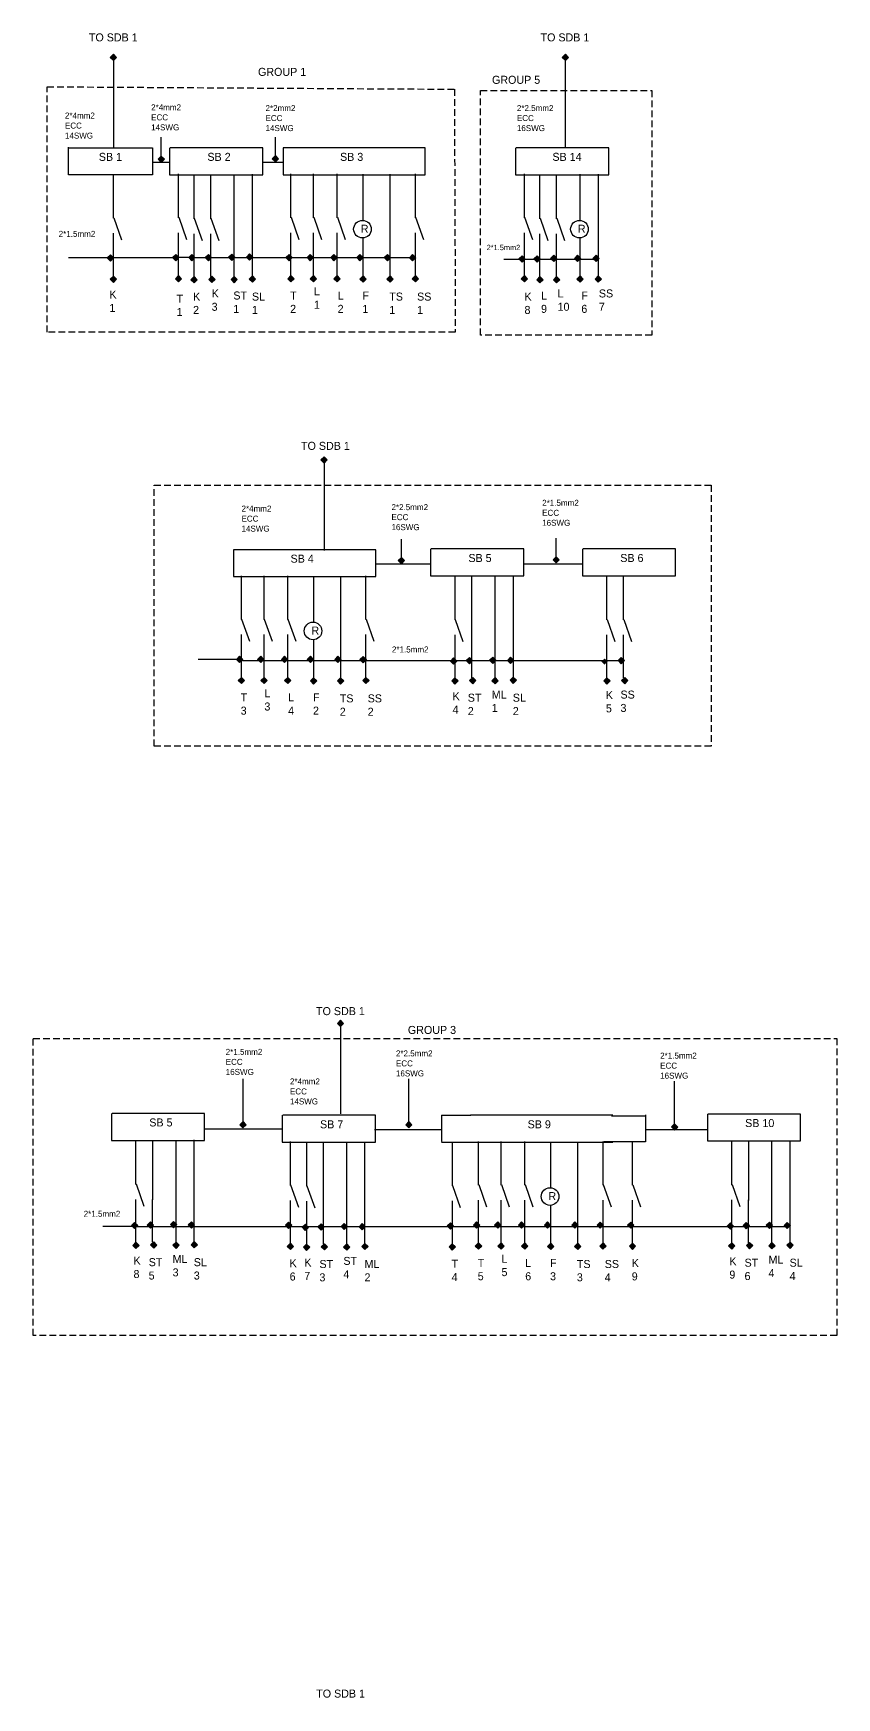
# Model space of a CAD drawing. Header units: inches. Extents: x 6 to 168, y -481 to 43.
# Drawn here: x 21.1 to 141.6, y -206.2 to 43.4 of the extents above; entities that cross this region are included whole.
import ezdxf

# ---------------------------------------------------------------- set-up
doc = ezdxf.new("R2010")
doc.units = ezdxf.units.IN
doc.header["$MEASUREMENT"] = 0
doc.linetypes.add('DASHEDX2', pattern=[1.5, 1, -0.5])

msp = doc.modelspace()

# ---------------------------------------------------------------- hatches: boundary and pattern name
for points in [[(33.61, 39.76), (33.14, 40.23), (32.66, 39.76), (33.14, 39.29)], [(101.36, 39.76), (100.89, 40.23), (100.41, 39.76), (100.89, 39.29)], [(39.83, 24.48), (40.3, 24.01), (40.77, 24.48), (40.3, 24.96)], [(56.94, 24.57), (57.41, 24.1), (57.88, 24.57), (57.41, 25.04)], [(32.68, 9.22), (33.15, 9.7), (32.68, 10.17), (32.21, 9.7)], [(42.48, 9.27), (42.95, 9.74), (42.48, 10.21), (42, 9.74)], [(44.42, 9.74), (44.89, 9.27), (45.36, 9.74), (44.89, 10.21)], [(46.91, 9.74), (47.39, 9.27), (47.86, 9.74), (47.39, 10.21)], [(50.4, 9.8), (50.87, 9.33), (51.35, 9.8), (50.88, 10.27)], [(53.08, 9.82), (53.55, 9.35), (54.02, 9.82), (53.55, 10.3)], [(58.99, 9.74), (59.46, 9.27), (59.94, 9.74), (59.47, 10.21)], [(62.16, 9.74), (62.63, 9.27), (63.1, 9.74), (62.63, 10.21)], [(65.72, 9.74), (66.19, 9.27), (66.66, 9.74), (66.19, 10.22)], [(69.61, 9.74), (70.09, 9.27), (70.56, 9.74), (70.09, 10.21)], [(73.73, 9.74), (74.21, 9.27), (74.68, 9.74), (74.21, 10.21)], [(77.51, 9.72), (77.98, 9.25), (78.46, 9.72), (77.99, 10.19)], [(93.93, 9.54), (94.4, 9.06), (94.87, 9.53), (94.4, 10.01)], [(96.17, 9.55), (96.64, 9.08), (97.11, 9.55), (96.64, 10.03)], [(98.66, 9.62), (99.14, 9.14), (99.61, 9.61), (99.14, 10.09)], [(102.25, 9.62), (102.72, 9.14), (103.19, 9.61), (102.72, 10.09)], [(105.01, 9.62), (105.48, 9.14), (105.95, 9.61), (105.48, 10.09)], [(32.67, 6.5), (33.14, 6.02), (33.62, 6.5), (33.14, 6.97)], [(42.42, 6.58), (42.89, 6.11), (43.36, 6.58), (42.89, 7.05)], [(44.75, 6.41), (45.22, 5.94), (45.7, 6.41), (45.23, 6.89)], [(47.42, 6.48), (47.89, 6), (48.37, 6.47), (47.89, 6.95)], [(50.77, 6.44), (51.24, 5.97), (51.71, 6.44), (51.24, 6.91)], [(53.49, 6.52), (53.97, 6.05), (54.44, 6.52), (53.97, 7)], [(59.26, 6.58), (59.74, 6.11), (60.21, 6.58), (59.74, 7.05)], [(62.65, 6.58), (63.12, 6.11), (63.6, 6.58), (63.12, 7.05)], [(66.2, 6.58), (66.67, 6.11), (67.15, 6.58), (66.67, 7.05)], [(70.09, 6.52), (70.56, 6.05), (71.04, 6.52), (70.57, 7)], [(74.14, 6.52), (74.61, 6.05), (75.08, 6.52), (74.61, 7)], [(77.93, 6.58), (78.4, 6.11), (78.87, 6.58), (78.4, 7.05)], [(94.27, 6.58), (94.74, 6.11), (95.22, 6.58), (94.74, 7.05)], [(96.6, 6.41), (97.07, 5.94), (97.55, 6.41), (97.08, 6.89)], [(99.1, 6.41), (99.57, 5.94), (100.05, 6.41), (99.58, 6.89)], [(102.63, 6.52), (103.1, 6.05), (103.57, 6.52), (103.1, 7)], [(105.34, 6.52), (105.82, 6.05), (106.29, 6.52), (105.82, 7)], [(65.19, -20.6), (64.72, -20.12), (64.25, -20.6), (64.72, -21.07)], [(75.82, -35.68), (76.3, -36.15), (76.77, -35.68), (76.3, -35.21)], [(99.04, -35.57), (99.51, -36.04), (99.98, -35.57), (99.51, -35.1)], [(51.58, -50.5), (52.05, -50.97), (52.53, -50.5), (52.05, -50.03)], [(54.75, -50.5), (55.22, -50.97), (55.69, -50.5), (55.22, -50.03)], [(58.31, -50.5), (58.78, -50.97), (59.25, -50.5), (58.78, -50.02)], [(62.2, -50.5), (62.67, -50.97), (63.15, -50.5), (62.67, -50.03)], [(66.32, -50.5), (66.8, -50.97), (67.27, -50.5), (66.8, -50.03)], [(70.1, -50.52), (70.57, -50.99), (71.05, -50.52), (70.57, -50.05)], [(83.67, -50.74), (84.14, -51.21), (84.61, -50.74), (84.14, -50.27)], [(86.03, -50.67), (86.5, -51.15), (86.98, -50.67), (86.5, -50.2)], [(89.52, -50.61), (89.99, -51.09), (90.46, -50.61), (89.99, -50.14)], [(92.19, -50.66), (92.67, -51.13), (93.14, -50.66), (92.67, -50.18)], [(106.3, -50.81), (106.77, -51.28), (107.25, -50.81), (106.78, -50.34)], [(108.8, -50.67), (109.27, -51.15), (109.75, -50.67), (109.27, -50.2)], [(51.85, -53.66), (52.33, -54.13), (52.8, -53.66), (52.33, -53.19)], [(55.24, -53.66), (55.71, -54.13), (56.18, -53.66), (55.71, -53.19)], [(58.79, -53.66), (59.26, -54.13), (59.74, -53.66), (59.26, -53.19)], [(62.68, -53.72), (63.15, -54.19), (63.63, -53.72), (63.15, -53.24)], [(66.73, -53.72), (67.2, -54.19), (67.67, -53.72), (67.2, -53.24)], [(70.52, -53.66), (70.99, -54.13), (71.46, -53.66), (70.99, -53.19)], [(83.87, -53.73), (84.34, -54.2), (84.81, -53.73), (84.34, -53.25)], [(86.54, -53.66), (87.01, -54.14), (87.48, -53.67), (87.01, -53.19)], [(89.88, -53.7), (90.36, -54.17), (90.83, -53.7), (90.36, -53.23)], [(92.61, -53.62), (93.08, -54.09), (93.56, -53.62), (93.08, -53.14)], [(106.64, -53.73), (107.11, -54.2), (107.58, -53.73), (107.11, -53.25)], [(109.31, -53.66), (109.78, -54.14), (110.25, -53.67), (109.78, -53.19)], [(67.65, -105.08), (67.18, -104.61), (66.71, -105.08), (67.18, -105.55)], [(52.09, -120.26), (52.56, -120.74), (53.04, -120.27), (52.57, -119.79)], [(76.95, -120.26), (77.42, -120.74), (77.89, -120.27), (77.42, -119.79)], [(116.78, -120.6), (117.26, -121.08), (117.73, -120.61), (117.26, -120.13)], [(35.83, -135.37), (36.3, -135.84), (36.78, -135.37), (36.3, -134.9)], [(38.19, -135.3), (38.67, -135.78), (39.14, -135.3), (38.67, -134.83)], [(41.68, -135.24), (42.15, -135.72), (42.63, -135.24), (42.15, -134.77)], [(44.36, -135.29), (44.83, -135.76), (45.3, -135.29), (44.83, -134.81)], [(58.91, -135.34), (59.38, -135.81), (59.86, -135.34), (59.38, -134.86)], [(61.43, -135.64), (61.9, -136.12), (62.38, -135.65), (61.91, -135.17)], [(63.79, -135.58), (64.27, -136.05), (64.74, -135.58), (64.27, -135.1)], [(67.28, -135.52), (67.75, -135.99), (68.23, -135.52), (67.75, -135.05)], [(69.96, -135.56), (70.43, -136.03), (70.9, -135.56), (70.43, -135.09)], [(83.19, -135.42), (83.67, -135.9), (84.14, -135.42), (83.67, -134.95)], [(87.12, -135.3), (87.59, -135.77), (88.06, -135.3), (87.59, -134.83)], [(90.28, -135.3), (90.75, -135.77), (91.23, -135.3), (90.76, -134.83)], [(93.84, -135.3), (94.32, -135.77), (94.79, -135.3), (94.32, -134.82)], [(97.74, -135.3), (98.21, -135.77), (98.68, -135.3), (98.21, -134.83)], [(101.86, -135.3), (102.33, -135.77), (102.81, -135.3), (102.33, -134.83)], [(105.64, -135.32), (106.11, -135.79), (106.58, -135.32), (106.11, -134.85)], [(110.2, -135.32), (110.68, -135.79), (111.15, -135.32), (110.68, -134.85)], [(125.16, -135.45), (125.63, -135.93), (126.1, -135.45), (125.63, -134.98)], [(127.52, -135.39), (127.99, -135.86), (128.47, -135.39), (127.99, -134.91)], [(131.01, -135.33), (131.48, -135.8), (131.95, -135.33), (131.48, -134.85)], [(133.68, -135.37), (134.16, -135.84), (134.63, -135.37), (134.16, -134.9)], [(36.03, -138.36), (36.5, -138.83), (36.98, -138.36), (36.5, -137.88)], [(38.7, -138.29), (39.17, -138.77), (39.65, -138.3), (39.17, -137.82)], [(42.05, -138.33), (42.52, -138.8), (42.99, -138.33), (42.52, -137.86)], [(44.77, -138.25), (45.25, -138.72), (45.72, -138.25), (45.25, -137.77)], [(59.18, -138.5), (59.66, -138.97), (60.13, -138.5), (59.66, -138.03)], [(61.63, -138.63), (62.1, -139.1), (62.58, -138.63), (62.1, -138.16)], [(64.3, -138.57), (64.77, -139.04), (65.25, -138.57), (64.77, -138.1)], [(67.65, -138.6), (68.12, -139.08), (68.59, -138.6), (68.12, -138.13)], [(70.37, -138.52), (70.85, -138.99), (71.32, -138.52), (70.85, -138.05)], [(83.47, -138.58), (83.94, -139.06), (84.41, -138.58), (83.94, -138.11)], [(87.39, -138.46), (87.86, -138.93), (88.34, -138.46), (87.86, -137.99)], [(90.78, -138.46), (91.25, -138.93), (91.72, -138.46), (91.25, -137.99)], [(94.33, -138.46), (94.8, -138.93), (95.27, -138.46), (94.8, -137.99)], [(98.22, -138.52), (98.69, -138.99), (99.16, -138.52), (98.69, -138.04)], [(102.26, -138.52), (102.74, -138.99), (103.21, -138.52), (102.74, -138.04)], [(106.05, -138.46), (106.52, -138.93), (107, -138.46), (106.53, -137.99)], [(110.48, -138.48), (110.95, -138.95), (111.42, -138.48), (110.95, -138.01)], [(125.36, -138.44), (125.83, -138.91), (126.3, -138.44), (125.83, -137.97)], [(128.03, -138.38), (128.5, -138.85), (128.97, -138.38), (128.5, -137.9)], [(131.38, -138.41), (131.85, -138.89), (132.32, -138.41), (131.85, -137.94)], [(134.1, -138.33), (134.57, -138.8), (135.05, -138.33), (134.57, -137.86)]]:
    msp.add_hatch(color=0).paths.add_polyline_path(points)

# ---------------------------------------------------------------- linework, layer by layer
for p, q in [((33.13, 39.29), (33.13, 26.19)), ((100.88, 39.29), (100.88, 26.19)), ((40.31, 24.96), (40.31, 27.8)), ((57.42, 25.04), (57.42, 27.8)), ((26.32, 26.19), (38.99, 26.19)), ((26.41, 22.16), (26.41, 26.29)), ((38.99, 26.19), (38.99, 22.16)), ((41.56, 26.19), (41.56, 22.16)), ((55.53, 26.19), (41.66, 26.19)), ((55.53, 22.16), (55.53, 26.19)), ((58.56, 26.19), (58.56, 22.16)), ((79.87, 26.19), (58.56, 26.19)), ((79.87, 22.16), (79.87, 26.19)), ((93.42, 26.19), (93.42, 22.16)), ((107.38, 26.19), (93.51, 26.19)), ((107.38, 22.16), (107.38, 26.19)), ((39.05, 24.03), (41.56, 24.03)), ((55.53, 24.03), (58.61, 24.03)), ((38.99, 22.16), (26.41, 22.16)), ((33.15, 15.64), (33.15, 22.2)), ((41.56, 22.16), (55.53, 22.16)), ((42.9, 15.72), (42.9, 22.29)), ((45.23, 15.55), (45.23, 22.12)), ((47.73, 15.55), (47.73, 22.12)), ((51.25, 6.91), (51.25, 22.15)), ((53.98, 7), (53.98, 22.23)), ((58.56, 22.16), (79.87, 22.16)), ((59.75, 15.72), (59.75, 22.29)), ((63.13, 15.72), (63.13, 22.29)), ((66.68, 15.72), (66.68, 22.29)), ((70.57, 15.33), (70.57, 22.23)), ((74.62, 7), (74.62, 22.23)), ((78.41, 15.72), (78.41, 22.29)), ((93.42, 22.16), (107.38, 22.16)), ((94.75, 15.72), (94.75, 22.29)), ((97.08, 15.55), (97.08, 22.12)), ((99.58, 15.55), (99.58, 22.12)), ((103.11, 15.33), (103.11, 22.23)), ((105.83, 7), (105.83, 22.23)), ((33.18, 15.72), (34.35, 12.39)), ((42.93, 15.8), (44.1, 12.48)), ((45.26, 15.64), (46.43, 12.31)), ((47.76, 15.64), (48.93, 12.31)), ((59.78, 15.8), (60.94, 12.48)), ((63.16, 15.8), (64.33, 12.48)), ((66.71, 15.8), (67.88, 12.48)), ((78.44, 15.8), (79.6, 12.48)), ((94.78, 15.8), (95.95, 12.48)), ((97.11, 15.64), (98.28, 12.31)), ((99.61, 15.64), (100.78, 12.31)), ((33.15, 6.97), (33.15, 13.39)), ((42.9, 7.05), (42.9, 13.47)), ((45.23, 6.89), (45.23, 13.31)), ((47.73, 6.89), (47.73, 13.31)), ((59.75, 7.05), (59.75, 13.47)), ((63.13, 7.05), (63.13, 13.47)), ((66.68, 7.05), (66.68, 13.47)), ((70.57, 7), (70.57, 12.7)), ((78.41, 7.05), (78.41, 13.47)), ((94.75, 7.05), (94.75, 13.47)), ((97.08, 6.89), (97.08, 13.31)), ((99.58, 6.89), (99.58, 13.31)), ((103.11, 7), (103.11, 12.7)), ((41.98, 9.72), (26.41, 9.72)), ((42.85, 9.81), (44.46, 9.81)), ((45.31, 9.77), (78.41, 9.77)), ((91.68, 9.52), (105.86, 9.52)), ((64.71, -21.07), (64.71, -34.16)), ((99.52, -35.1), (99.52, -32.34)), ((51.15, -34.05), (51.15, -38.08)), ((72.46, -34.05), (51.15, -34.05)), ((72.46, -38.08), (72.46, -34.05)), ((76.3, -35.21), (76.3, -32.45)), ((80.68, -33.94), (80.68, -37.98)), ((94.64, -33.94), (80.77, -33.94)), ((94.64, -37.98), (94.64, -33.94)), ((103.45, -33.94), (103.45, -37.98)), ((117.41, -33.94), (103.54, -33.94)), ((117.41, -37.98), (117.41, -33.94)), ((72.5, -36.18), (80.68, -36.18)), ((94.61, -36.18), (103.45, -36.18)), ((51.15, -38.08), (72.46, -38.08)), ((52.33, -44.52), (52.33, -37.95)), ((55.72, -44.52), (55.72, -37.95)), ((59.27, -44.52), (59.27, -37.95)), ((63.16, -44.91), (63.16, -38.01)), ((67.21, -53.24), (67.21, -38.01)), ((71, -44.52), (71, -37.95)), ((80.68, -37.98), (94.64, -37.98)), ((84.35, -44.58), (84.35, -38.02)), ((86.88, -46.88), (86.88, -37.98)), ((90.37, -53.22), (90.37, -37.99)), ((93.09, -53.14), (93.09, -37.91)), ((103.45, -37.98), (117.41, -37.98)), ((107.12, -44.58), (107.12, -38.02)), ((109.62, -44.58), (109.62, -38.02)), ((52.36, -44.44), (53.53, -47.76)), ((55.75, -44.44), (56.92, -47.76)), ((59.3, -44.44), (60.47, -47.76)), ((71.03, -44.44), (72.19, -47.76)), ((84.38, -44.5), (85.54, -47.83)), ((107.15, -44.5), (108.32, -47.83)), ((109.65, -44.5), (110.81, -47.83)), ((52.33, -53.19), (52.33, -46.77)), ((55.72, -53.19), (55.72, -46.77)), ((59.27, -53.19), (59.27, -46.77)), ((71, -53.19), (71, -46.77)), ((84.35, -53.25), (84.35, -46.83)), ((86.85, -53.25), (86.85, -46.83)), ((107.12, -53.25), (107.12, -46.83)), ((109.62, -53.25), (109.62, -46.83)), ((63.16, -53.24), (63.16, -47.54)), ((51.72, -50.53), (45.86, -50.53)), ((52.49, -50.64), (109.72, -50.64)), ((67.17, -105.55), (67.17, -118.64)), ((52.57, -119.79), (52.57, -113.37)), ((77.43, -119.79), (77.43, -113.37)), ((117.26, -120.13), (117.26, -113.71)), ((32.84, -118.57), (32.84, -122.61)), ((46.81, -118.57), (32.94, -118.57)), ((46.81, -122.61), (46.81, -118.57)), ((58.44, -118.85), (58.44, -122.89)), ((72.41, -118.85), (58.54, -118.85)), ((72.41, -122.89), (72.41, -118.85)), ((86.73, -118.89), (82.31, -118.89)), ((82.33, -118.83), (82.33, -122.78)), ((107.99, -118.85), (86.68, -118.85)), ((107.81, -118.91), (113.01, -118.91)), ((112.9, -118.8), (112.9, -122.85)), ((122.17, -118.66), (122.17, -122.69)), ((136.13, -118.66), (122.26, -118.66)), ((136.13, -122.69), (136.13, -118.66)), ((46.75, -120.89), (58.49, -120.89)), ((72.27, -120.99), (82.37, -120.99)), ((112.91, -121), (122.09, -121)), ((32.84, -122.61), (46.81, -122.61)), ((36.51, -129.21), (36.51, -122.65)), ((39.04, -131.51), (39.04, -122.61)), ((42.53, -137.86), (42.53, -122.62)), ((45.25, -137.77), (45.25, -122.54)), ((58.44, -122.89), (72.41, -122.89)), ((59.67, -129.36), (59.67, -122.79)), ((62.11, -129.49), (62.11, -122.92)), ((64.64, -131.79), (64.64, -122.89)), ((68.13, -138.13), (68.13, -122.9)), ((70.85, -138.05), (70.85, -122.81)), ((86.66, -122.91), (82.31, -122.91)), ((83.95, -129.44), (83.95, -122.88)), ((86.68, -122.88), (107.99, -122.88)), ((87.87, -129.32), (87.87, -122.76)), ((91.26, -129.32), (91.26, -122.76)), ((94.81, -129.32), (94.81, -122.76)), ((98.7, -129.71), (98.7, -122.81)), ((102.74, -138.04), (102.74, -122.81)), ((106.53, -129.32), (106.53, -122.76)), ((112.9, -122.85), (106.67, -122.85)), ((110.96, -129.34), (110.96, -122.77)), ((122.17, -122.69), (136.13, -122.69)), ((125.84, -129.3), (125.84, -122.73)), ((128.37, -131.6), (128.37, -122.69)), ((131.86, -137.94), (131.86, -122.71)), ((134.58, -137.86), (134.58, -122.62)), ((36.54, -129.13), (37.71, -132.46)), ((59.69, -129.27), (60.86, -132.6)), ((62.14, -129.41), (63.31, -132.73)), ((83.98, -129.36), (85.14, -132.69)), ((87.9, -129.24), (89.07, -132.57)), ((91.29, -129.24), (92.45, -132.57)), ((94.84, -129.24), (96, -132.57)), ((106.56, -129.24), (107.73, -132.57)), ((110.99, -129.25), (112.15, -132.58)), ((125.87, -129.21), (127.04, -132.54)), ((36.51, -137.88), (36.51, -131.46)), ((39.01, -137.88), (39.01, -131.46)), ((59.67, -138.02), (59.67, -131.6)), ((62.11, -138.16), (62.11, -131.74)), ((64.61, -138.16), (64.61, -131.74)), ((83.95, -138.11), (83.95, -131.69)), ((87.87, -137.99), (87.87, -131.57)), ((91.26, -137.99), (91.26, -131.57)), ((94.81, -137.99), (94.81, -131.57)), ((106.53, -137.99), (106.53, -131.57)), ((110.96, -138.01), (110.96, -131.58)), ((125.84, -137.97), (125.84, -131.54)), ((128.34, -137.97), (128.34, -131.54)), ((98.7, -138.04), (98.7, -132.34)), ((35.93, -135.51), (31.57, -135.51)), ((36.45, -135.51), (134.58, -135.51))]:
    msp.add_line(p, q)
for points in [[(33.61, 39.76), (33.14, 40.23), (32.66, 39.76), (33.14, 39.29)], [(101.36, 39.76), (100.89, 40.23), (100.41, 39.76), (100.89, 39.29)], [(39.83, 24.48), (40.3, 24.01), (40.77, 24.48), (40.3, 24.96)], [(56.94, 24.57), (57.41, 24.1), (57.88, 24.57), (57.41, 25.04)], [(32.68, 9.22), (33.15, 9.7), (32.68, 10.17), (32.21, 9.7)], [(42.48, 9.27), (42.95, 9.74), (42.48, 10.21), (42, 9.74)], [(44.42, 9.74), (44.89, 9.27), (45.36, 9.74), (44.89, 10.21)], [(46.91, 9.74), (47.39, 9.27), (47.86, 9.74), (47.39, 10.21)], [(50.4, 9.8), (50.87, 9.33), (51.35, 9.8), (50.88, 10.27)], [(53.08, 9.82), (53.55, 9.35), (54.02, 9.82), (53.55, 10.3)], [(58.99, 9.74), (59.46, 9.27), (59.94, 9.74), (59.47, 10.21)], [(62.16, 9.74), (62.63, 9.27), (63.1, 9.74), (62.63, 10.21)], [(65.72, 9.74), (66.19, 9.27), (66.66, 9.74), (66.19, 10.22)], [(69.61, 9.74), (70.09, 9.27), (70.56, 9.74), (70.09, 10.21)], [(73.73, 9.74), (74.21, 9.27), (74.68, 9.74), (74.21, 10.21)], [(77.51, 9.72), (77.98, 9.25), (78.46, 9.72), (77.99, 10.19)], [(93.93, 9.54), (94.4, 9.06), (94.87, 9.53), (94.4, 10.01)], [(96.17, 9.55), (96.64, 9.08), (97.11, 9.55), (96.64, 10.03)], [(98.66, 9.62), (99.14, 9.14), (99.61, 9.61), (99.14, 10.09)], [(102.25, 9.62), (102.72, 9.14), (103.19, 9.61), (102.72, 10.09)], [(105.01, 9.62), (105.48, 9.14), (105.95, 9.61), (105.48, 10.09)], [(32.67, 6.5), (33.14, 6.02), (33.62, 6.5), (33.14, 6.97)], [(42.42, 6.58), (42.89, 6.11), (43.36, 6.58), (42.89, 7.05)], [(44.75, 6.41), (45.22, 5.94), (45.7, 6.41), (45.23, 6.89)], [(47.42, 6.48), (47.89, 6), (48.37, 6.47), (47.89, 6.95)], [(50.77, 6.44), (51.24, 5.97), (51.71, 6.44), (51.24, 6.91)], [(53.49, 6.52), (53.97, 6.05), (54.44, 6.52), (53.97, 7)], [(59.26, 6.58), (59.74, 6.11), (60.21, 6.58), (59.74, 7.05)], [(62.65, 6.58), (63.12, 6.11), (63.6, 6.58), (63.12, 7.05)], [(66.2, 6.58), (66.67, 6.11), (67.15, 6.58), (66.67, 7.05)], [(70.09, 6.52), (70.56, 6.05), (71.04, 6.52), (70.57, 7)], [(74.14, 6.52), (74.61, 6.05), (75.08, 6.52), (74.61, 7)], [(77.93, 6.58), (78.4, 6.11), (78.87, 6.58), (78.4, 7.05)], [(94.27, 6.58), (94.74, 6.11), (95.22, 6.58), (94.74, 7.05)], [(96.6, 6.41), (97.07, 5.94), (97.55, 6.41), (97.08, 6.89)], [(99.1, 6.41), (99.57, 5.94), (100.05, 6.41), (99.58, 6.89)], [(102.63, 6.52), (103.1, 6.05), (103.57, 6.52), (103.1, 7)], [(105.34, 6.52), (105.82, 6.05), (106.29, 6.52), (105.82, 7)], [(65.19, -20.6), (64.72, -20.12), (64.25, -20.6), (64.72, -21.07)], [(75.82, -35.68), (76.3, -36.15), (76.77, -35.68), (76.3, -35.21)], [(99.04, -35.57), (99.51, -36.04), (99.98, -35.57), (99.51, -35.1)], [(51.58, -50.5), (52.05, -50.97), (52.53, -50.5), (52.05, -50.03)], [(54.75, -50.5), (55.22, -50.97), (55.69, -50.5), (55.22, -50.03)], [(58.31, -50.5), (58.78, -50.97), (59.25, -50.5), (58.78, -50.02)], [(62.2, -50.5), (62.67, -50.97), (63.15, -50.5), (62.67, -50.03)], [(66.32, -50.5), (66.8, -50.97), (67.27, -50.5), (66.8, -50.03)], [(70.1, -50.52), (70.57, -50.99), (71.05, -50.52), (70.57, -50.05)], [(83.67, -50.74), (84.14, -51.21), (84.61, -50.74), (84.14, -50.27)], [(86.03, -50.67), (86.5, -51.15), (86.98, -50.67), (86.5, -50.2)], [(89.52, -50.61), (89.99, -51.09), (90.46, -50.61), (89.99, -50.14)], [(92.19, -50.66), (92.67, -51.13), (93.14, -50.66), (92.67, -50.18)], [(108.8, -50.67), (109.27, -51.15), (109.75, -50.67), (109.27, -50.2)], [(51.85, -53.66), (52.33, -54.13), (52.8, -53.66), (52.33, -53.19)], [(55.24, -53.66), (55.71, -54.13), (56.18, -53.66), (55.71, -53.19)], [(58.79, -53.66), (59.26, -54.13), (59.74, -53.66), (59.26, -53.19)], [(62.68, -53.72), (63.15, -54.19), (63.63, -53.72), (63.15, -53.24)], [(66.73, -53.72), (67.2, -54.19), (67.67, -53.72), (67.2, -53.24)], [(70.52, -53.66), (70.99, -54.13), (71.46, -53.66), (70.99, -53.19)], [(83.87, -53.73), (84.34, -54.2), (84.81, -53.73), (84.34, -53.25)], [(86.54, -53.66), (87.01, -54.14), (87.48, -53.67), (87.01, -53.19)], [(89.88, -53.7), (90.36, -54.17), (90.83, -53.7), (90.36, -53.23)], [(92.61, -53.62), (93.08, -54.09), (93.56, -53.62), (93.08, -53.14)], [(106.64, -53.73), (107.11, -54.2), (107.58, -53.73), (107.11, -53.25)], [(109.31, -53.66), (109.78, -54.14), (110.25, -53.67), (109.78, -53.19)], [(67.65, -105.08), (67.18, -104.61), (66.71, -105.08), (67.18, -105.55)], [(52.09, -120.26), (52.56, -120.74), (53.04, -120.27), (52.57, -119.79)], [(76.95, -120.26), (77.42, -120.74), (77.89, -120.27), (77.42, -119.79)], [(116.78, -120.6), (117.26, -121.08), (117.73, -120.61), (117.26, -120.13)], [(35.83, -135.37), (36.3, -135.84), (36.78, -135.37), (36.3, -134.9)], [(38.19, -135.3), (38.67, -135.78), (39.14, -135.3), (38.67, -134.83)], [(41.68, -135.24), (42.15, -135.72), (42.63, -135.24), (42.15, -134.77)], [(44.36, -135.29), (44.83, -135.76), (45.3, -135.29), (44.83, -134.81)], [(58.91, -135.34), (59.38, -135.81), (59.86, -135.34), (59.38, -134.86)], [(61.43, -135.64), (61.9, -136.12), (62.38, -135.65), (61.91, -135.17)], [(63.79, -135.58), (64.27, -136.05), (64.74, -135.58), (64.27, -135.1)], [(67.28, -135.52), (67.75, -135.99), (68.23, -135.52), (67.75, -135.05)], [(69.96, -135.56), (70.43, -136.03), (70.9, -135.56), (70.43, -135.09)], [(83.19, -135.42), (83.67, -135.9), (84.14, -135.42), (83.67, -134.95)], [(87.12, -135.3), (87.59, -135.77), (88.06, -135.3), (87.59, -134.83)], [(90.28, -135.3), (90.75, -135.77), (91.23, -135.3), (90.76, -134.83)], [(93.84, -135.3), (94.32, -135.77), (94.79, -135.3), (94.32, -134.82)], [(97.74, -135.3), (98.21, -135.77), (98.68, -135.3), (98.21, -134.83)], [(101.86, -135.3), (102.33, -135.77), (102.81, -135.3), (102.33, -134.83)], [(105.64, -135.32), (106.11, -135.79), (106.58, -135.32), (106.11, -134.85)], [(110.2, -135.32), (110.68, -135.79), (111.15, -135.32), (110.68, -134.85)], [(125.16, -135.45), (125.63, -135.93), (126.1, -135.45), (125.63, -134.98)], [(127.52, -135.39), (127.99, -135.86), (128.47, -135.39), (127.99, -134.91)], [(131.01, -135.33), (131.48, -135.8), (131.95, -135.33), (131.48, -134.85)], [(133.68, -135.37), (134.16, -135.84), (134.63, -135.37), (134.16, -134.9)], [(36.03, -138.36), (36.5, -138.83), (36.98, -138.36), (36.5, -137.88)], [(38.7, -138.29), (39.17, -138.77), (39.65, -138.3), (39.17, -137.82)], [(42.05, -138.33), (42.52, -138.8), (42.99, -138.33), (42.52, -137.86)], [(44.77, -138.25), (45.25, -138.72), (45.72, -138.25), (45.25, -137.77)], [(59.18, -138.5), (59.66, -138.97), (60.13, -138.5), (59.66, -138.03)], [(61.63, -138.63), (62.1, -139.1), (62.58, -138.63), (62.1, -138.16)], [(64.3, -138.57), (64.77, -139.04), (65.25, -138.57), (64.77, -138.1)], [(67.65, -138.6), (68.12, -139.08), (68.59, -138.6), (68.12, -138.13)], [(70.37, -138.52), (70.85, -138.99), (71.32, -138.52), (70.85, -138.05)], [(83.47, -138.58), (83.94, -139.06), (84.41, -138.58), (83.94, -138.11)], [(87.39, -138.46), (87.86, -138.93), (88.34, -138.46), (87.86, -137.99)], [(90.78, -138.46), (91.25, -138.93), (91.72, -138.46), (91.25, -137.99)], [(94.33, -138.46), (94.8, -138.93), (95.27, -138.46), (94.8, -137.99)], [(98.22, -138.52), (98.69, -138.99), (99.16, -138.52), (98.69, -138.04)], [(102.26, -138.52), (102.74, -138.99), (103.21, -138.52), (102.74, -138.04)], [(106.05, -138.46), (106.52, -138.93), (107, -138.46), (106.53, -137.99)], [(110.48, -138.48), (110.95, -138.95), (111.42, -138.48), (110.95, -138.01)], [(125.36, -138.44), (125.83, -138.91), (126.3, -138.44), (125.83, -137.97)], [(128.03, -138.38), (128.5, -138.85), (128.97, -138.38), (128.5, -137.9)], [(131.38, -138.41), (131.85, -138.89), (132.32, -138.41), (131.85, -137.94)], [(134.1, -138.33), (134.57, -138.8), (135.05, -138.33), (134.57, -137.86)]]:
    msp.add_lwpolyline(points, close=True)
at = {"linetype": 'DASHEDX2'}
for points in [[(23.2, 35.36), (84.25, 34.99), (84.39, -1.43), (23.2, -1.43)], [(88.17, 34.81), (113.85, 34.81), (113.85, -1.88), (88.17, -1.88)], [(39.26, -24.36), (122.74, -24.36), (122.74, -63.49), (39.26, -63.49)], [(21.12, -107.35), (141.56, -107.35), (141.56, -151.88), (21.12, -151.88)]]:
    msp.add_lwpolyline(points, close=True, dxfattribs=at)
for centre in [(70.47, 14.01), (103, 14.01), (63.06, -46.23), (98.59, -131.03)]:
    msp.add_circle(centre, 1.32)

# ---------------------------------------------------------------- texts
at = {"attachment_point": 1}
for s, insert, char_height, width in [('TO SDB 1', (29.46, 43.36), 1.2, 10.1519), ('TO SDB 1', (97.17, 43.36), 1.2, 10.1519), ('GROUP 1', (54.81, 38.19), 1.2, 10.1519), ('GROUP 5', (89.89, 37), 1.2, 10.1519), ('2*4mm2\\PECC\\P14SWG', (38.79, 32.72), 0.9, 31.096), ('2*2mm2\\PECC\\P14SWG', (55.94, 32.61), 0.9, 31.096), ('2*2.5mm2\\PECC\\P16SWG', (93.62, 32.61), 0.9, 31.096), ('2*4mm2\\PECC\\P14SWG', (25.87, 31.49), 0.9, 31.096), ('SB 1', (30.95, 25.45), 1.2, 5.115), ('SB 2', (47.23, 25.45), 1.2, 5.115), ('SB 3', (67.11, 25.45), 1.2, 5.115), ('SB 14', (98.95, 25.45), 1.2, 6.4321), ('2*1.5mm2', (24.93, 13.75), 0.9, 8.3748), ('R', (70.22, 14.67), 1.2, 9.9919), ('R', (102.76, 14.67), 1.2, 9.9919), ('2*1.5mm2', (89.09, 11.66), 0.8, 8.3748), ('L\\P1', (63.19, 5.28), 1.2, 2.3613), ('K\\P1', (32.54, 4.81), 1.2, 2.3613), ('T\\P1', (42.6, 4.19), 1.2, 2.3613), ('K\\P2', (45.08, 4.5), 1.2, 2.3613), ('K\\P3', (47.86, 4.97), 1.2, 2.3613), ('ST\\P1', (51.11, 4.66), 1.2, 2.3613), ('SL\\P1', (53.9, 4.5), 1.2, 2.3613), ('T\\P2', (59.63, 4.66), 1.2, 2.3613), ('L\\P2', (66.75, 4.66), 1.2, 2.3613), ('F\\P1', (70.46, 4.66), 1.2, 2.3613), ('TS\\P1', (74.49, 4.5), 1.2, 2.3613), ('SS\\P1', (78.66, 4.5), 1.2, 2.3613), ('K\\P8', (94.76, 4.5), 1.2, 2.3613), ('L\\P9', (97.24, 4.66), 1.2, 2.3613), ('L\\P10', (99.72, 4.97), 1.2, 2.3613), ('F\\P6', (103.28, 4.66), 1.2, 2.3613), ('SS\\P7', (105.91, 4.97), 1.2, 2.3613), ('TO SDB 1', (61.26, -17.88), 1.2, 10.1519), ('2*4mm2\\PECC\\P14SWG', (52.34, -27.44), 0.9, 31.096), ('2*2.5mm2\\PECC\\P16SWG', (74.82, -27.22), 0.9, 31.096), ('2*1.5mm2\\PECC\\P16SWG', (97.41, -26.57), 0.9, 31.096), ('SB 4', (59.69, -34.79), 1.2, 5.115), ('SB 5', (86.35, -34.69), 1.2, 5.115), ('SB 6', (109.12, -34.69), 1.2, 5.115), ('R', (62.81, -45.57), 1.2, 9.9919), ('2*1.5mm2', (74.89, -48.56), 0.9, 8.3748), ('T\\P3', (52.21, -55.58), 1.2, 2.3613), ('L\\P3', (55.77, -54.96), 1.2, 2.3613), ('L\\P4', (59.33, -55.58), 1.2, 2.3613), ('F\\P2', (63.05, -55.58), 1.2, 2.3613), ('TS\\P2', (67.07, -55.74), 1.2, 2.3613), ('SS\\P2', (71.25, -55.74), 1.2, 2.3613), ('K\\P4', (83.98, -55.41), 1.2, 2.3613), ('ST\\P2', (86.26, -55.64), 1.2, 2.3613), ('ML\\P1', (89.85, -55.17), 1.2, 2.3613), ('SL\\P2', (93.01, -55.64), 1.2, 2.3613), ('K\\P5', (106.96, -55.24), 1.2, 2.3613), ('SS\\P3', (109.15, -55.17), 1.2, 2.3613), ('TO SDB 1', (63.51, -102.63), 1.2, 10.1519), ('GROUP 3', (77.28, -105.45), 1.2, 10.1519), ('2*1.5mm2\\PECC\\P16SWG', (49.97, -108.89), 0.9, 31.096), ('2*2.5mm2\\PECC\\P16SWG', (75.49, -109.12), 0.9, 31.096), ('2*1.5mm2\\PECC\\P16SWG', (115.1, -109.45), 0.9, 31.096), ('2*4mm2\\PECC\\P14SWG', (59.6, -113.32), 0.9, 31.096), ('SB 5', (38.51, -119.32), 1.2, 5.115), ('SB 7', (64.11, -119.6), 1.2, 5.115), ('SB 9', (95.23, -119.6), 1.2, 5.115), ('SB 10', (127.84, -119.41), 1.2, 5.115), ('R', (98.35, -130.37), 1.2, 9.9919), ('2*1.5mm2', (28.68, -133.17), 0.9, 8.3748), ('K\\P8', (36.15, -140.04), 1.2, 2.3613), ('ST\\P5', (38.42, -140.27), 1.2, 2.3613), ('ML\\P3', (42.01, -139.8), 1.2, 2.3613), ('SL\\P3', (45.18, -140.27), 1.2, 2.3613), ('K\\P6', (59.55, -140.42), 1.2, 2.3613), ('K\\P7', (61.75, -140.32), 1.2, 2.3613), ('ST\\P3', (64.02, -140.54), 1.2, 2.3613), ('ST\\P4', (67.61, -140.08), 1.2, 2.3613), ('ML\\P2', (70.78, -140.54), 1.2, 2.3613), ('T\\P4', (83.83, -140.51), 1.2, 2.3613), ('T\\P5', (87.75, -140.38), 1.2, 2.3613), ('L\\P5', (91.31, -139.76), 1.2, 2.3613), ('L\\P6', (94.87, -140.38), 1.2, 2.3613), ('F\\P3', (98.59, -140.38), 1.2, 2.3613), ('TS\\P3', (102.61, -140.54), 1.2, 2.3613), ('SS\\P4', (106.79, -140.54), 1.2, 2.3613), ('K\\P9', (110.84, -140.4), 1.2, 2.3613), ('K\\P9', (125.47, -140.13), 1.2, 2.3613), ('ST\\P6', (127.75, -140.35), 1.2, 2.3613), ('ML\\P4', (131.34, -139.89), 1.2, 2.3613), ('SL\\P4', (134.5, -140.35), 1.2, 2.3613), ('TO SDB 1', (63.54, -204.95), 1.2, 10.1519)]:
    msp.add_mtext(s, dxfattribs=dict(at, insert=insert, char_height=char_height, width=width))

doc.saveas('drawing.dxf')
